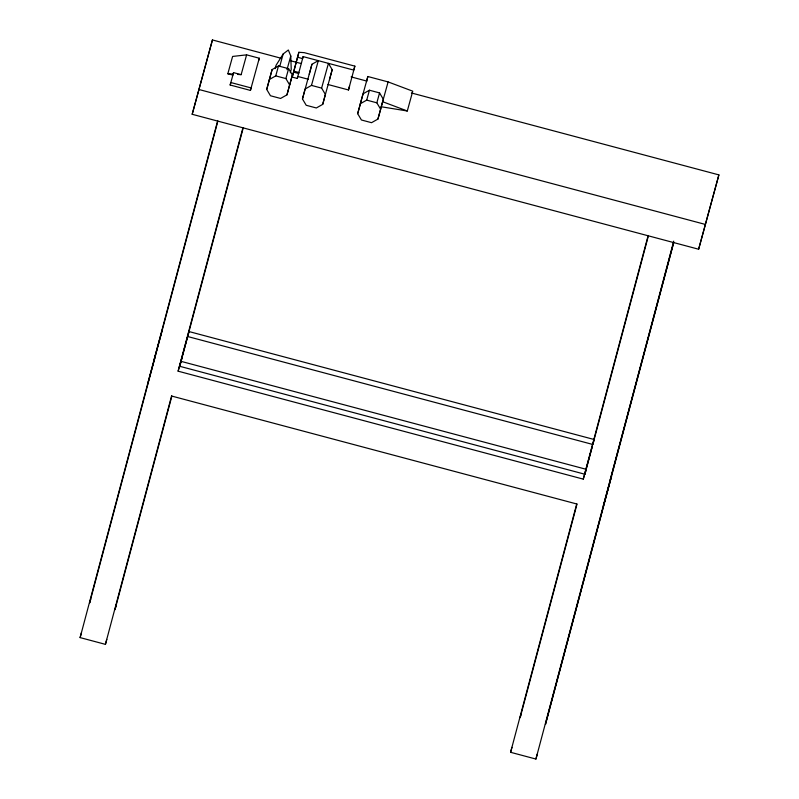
<?xml version="1.0" encoding="UTF-8"?>
<svg xmlns="http://www.w3.org/2000/svg" width="799" height="799" viewBox="0 0 799 799"><rect width="100%" height="100%" fill="white"/><g stroke="black" fill="none" stroke-linecap="round" stroke-linejoin="round"><path stroke-width="1.2" d="M327.98 84.504L348.484 89.967L354.856 66.137L304.209 52.644L298.876 52.285L292.224 77.104L297.288 78.452L297.837 76.474L308.354 79.271M411.405 92.964L718.89 174.891L698.636 249.228L192.189 114.287L212.434 39.95L281.168 58.267M212.434 39.95L192.189 114.287M106.796 639.4L105.428 644.354L80.11 637.602L217.668 120.779M217.837 121.218L89.658 602.945L90.756 598.99M230.162 85.014L230.821 82.527L251.086 87.93L250.427 90.407L230.162 85.014L233.558 72.629L241.148 74.657L246.611 54.851L259.276 58.227L258.606 60.704M233.558 72.629L232.889 75.116L227.825 73.758L232.609 56.439L246.611 54.851M105.428 644.354L171.595 395.885M584.938 474.127L592.518 445.652L583.28 479.13L178.117 371.175L242.996 127.53M171.845 396.184L114.986 609.697L116.344 604.743M179.455 367.38L243.246 127.83M292.354 74.996L286.981 94.831L280.589 98.447L270.462 95.75L266.716 89.438L272.089 69.603L278.481 65.977L288.609 68.684L292.354 74.996L289.707 84.934M286.981 94.831L289.618 84.894L285.882 78.582L275.755 75.885L269.363 79.501M292.224 77.104L293.553 72.14L298.606 73.488L298.886 72.499L293.822 71.151M293.593 72.15L298.876 52.285M297.288 78.452L303.121 56.609L353.767 70.102L354.856 66.137M302.461 98.956L305.108 89.019L311.49 85.403L321.617 88.11L325.363 94.422L322.716 104.359L316.334 107.975L306.207 105.278L302.461 98.956L311.93 64.27L318.312 60.654L311.49 85.403M309.283 74.207L311.93 64.27M329.538 79.6L332.184 69.673L328.439 63.351L321.617 88.11M357.672 113.668L363.046 93.833L369.438 90.217L379.565 92.914L383.31 99.236L377.937 119.071L371.545 122.686L361.418 119.99L357.672 113.668L360.409 103.77M366.501 81.578L367.85 76.514L388.104 81.917L412.753 91.186L407.3 110.991L381.303 106.776M537.278 754.096L535.919 759.05L510.591 752.298L576.748 503.829M583.28 479.13L648.159 235.485M576.998 504.139L520.149 717.652L521.238 713.687M187.665 336.519L592.828 444.474L648.408 235.785M535.919 759.05L673.717 241.148M673.647 242.666L609.967 480.928M673.737 242.497L545.467 724.393L611.545 476.054L603.355 505.757M698.636 249.228L718.89 174.891M154.157 359.48L162.347 329.777M147.555 384.309L155.415 355.795M80.11 637.602L81.468 632.648M250.427 90.407L259.276 58.227M178.117 371.175L189.033 331.565L594.196 439.52M179.425 367.29L182.152 357.393M266.716 89.438L272.089 69.603M275.126 68.644L276.035 65.338L283.176 53.952L288.339 50.017L290.776 55.98L291.226 69.383L290.317 72.689M275.755 75.885L278.481 65.977M279.71 66.517L283.176 53.952M287.001 69.683L290.776 55.98M285.882 78.582L288.609 68.684M301.523 62.562L301.253 63.55L290.816 60.834M303.121 56.609L302.571 58.587L297.508 57.238M322.716 104.359L332.184 69.673M348.484 89.967L349.572 86.002M367.85 76.514L360.319 103.74L366.711 100.115L376.838 102.821L380.574 109.133L388.104 81.917M366.711 100.115L369.438 90.217M376.838 102.821L379.565 92.914M377.937 119.071L380.664 109.163M592.828 444.474L593.927 440.509M584.918 474.057L586.226 469.313L181.063 361.358M510.591 752.298L511.959 747.355M227.825 73.758L233.158 74.117M237.722 74.427L241.148 74.657M351.111 76.894L366.791 81.079M198.791 89.458L705.247 224.399M179.485 366.222L584.648 474.177M171.505 396.004L576.668 503.959M382.651 101.713L407.3 110.991"/></g></svg>
